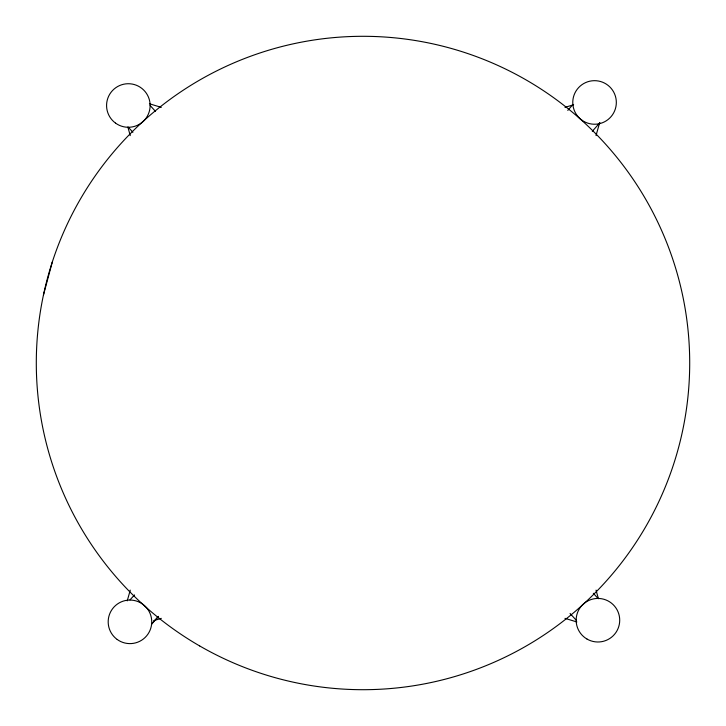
<?xml version="1.0" encoding="UTF-8"?>
<svg xmlns="http://www.w3.org/2000/svg" width="726" height="726" viewBox="0 0 726 726"><rect width="100%" height="100%" fill="white"/><g stroke="black" fill="none" stroke-linecap="round" stroke-linejoin="round"><path stroke-width="1.09" d="M129.972 599.903L134.501 594.948M43.442 295.074L52.29 262.041M567.777 110.406L573.05 104.399M158.431 616.356L151.625 624.07L158.422 616.465M592.298 131.306L599.848 122.748M155.455 111.341L150.119 105.47M593.323 593.287L597.897 598.315M132.912 132.277L128.339 127.25M570.055 613.488L576.117 620.095M130.244 590.129A858.622 858.622 0 0 1 127.222 600.874M127.84 126.986A858.622 858.622 0 0 1 130.244 135.59M153.74 620.639A715.446 715.446 0 0 1 161.317 618.361M564.964 618.361A715.446 715.446 0 0 1 576.861 621.973M573.622 104.744A715.446 715.446 0 0 1 564.964 107.348M161.317 107.348A715.446 715.446 0 0 1 149.429 103.745M598.442 598.723A858.622 858.622 0 0 1 596.037 590.129M596.037 135.59A858.622 858.622 0 0 1 599.685 122.703M199.65 645.931A326.7 326.7 0 0 0 689.7 363A326.7 326.7 0 0 0 199.65 80.069A326.7 326.7 0 0 0 199.65 645.931M117.158 639.452A21.78 21.78 0 0 0 151.625 624.106A21.78 21.78 0 0 0 121.106 601.936A21.78 21.78 0 0 0 117.158 639.452M581.744 120.071A21.78 21.78 0 0 0 616.211 104.725A21.78 21.78 0 0 0 585.691 82.555A21.78 21.78 0 0 0 581.744 120.071M115.552 123.121A21.78 21.78 0 0 0 150.01 107.775A21.78 21.78 0 0 0 119.491 85.604A21.78 21.78 0 0 0 115.552 123.121M587.044 639.08A21.78 21.78 0 0 0 619.714 620.222A21.78 21.78 0 0 0 587.044 601.355A21.78 21.78 0 0 0 587.044 639.08"/></g></svg>
